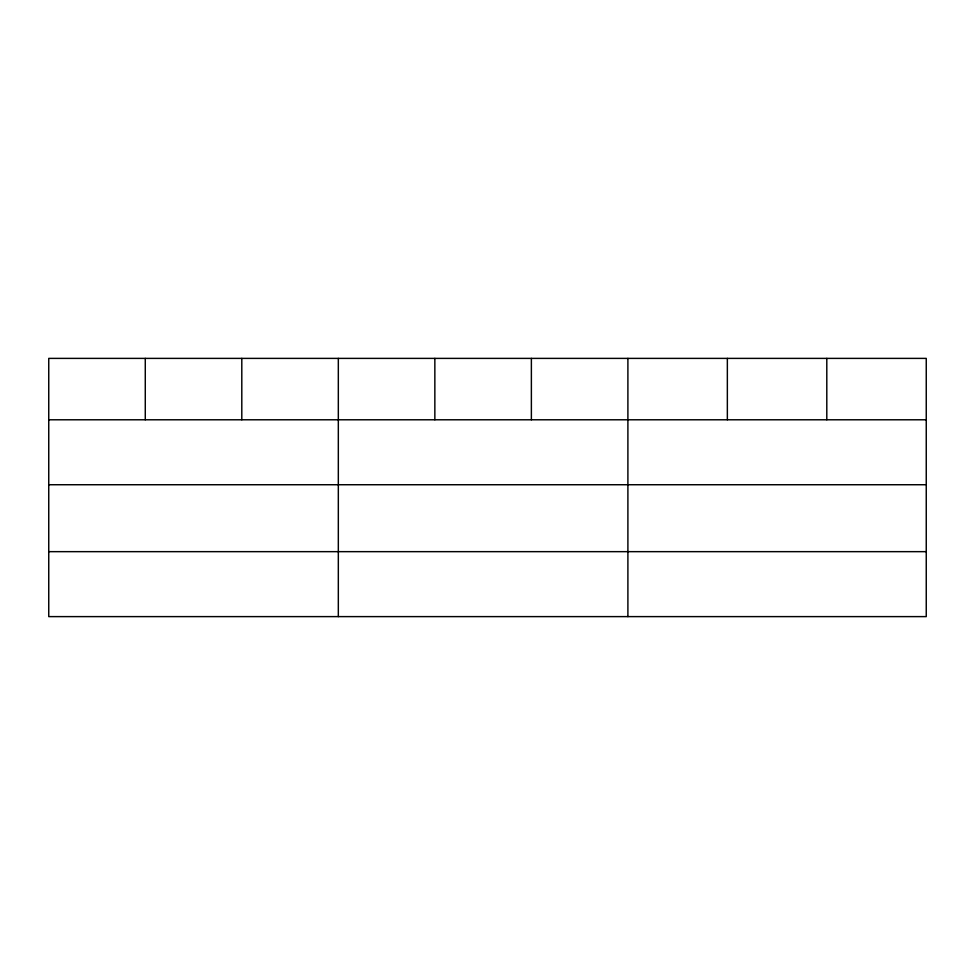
<?xml version="1.0" encoding="UTF-8"?>
<svg xmlns="http://www.w3.org/2000/svg" width="975" height="975" viewBox="0 0 975 975"><rect width="100%" height="100%" fill="white"/><g stroke="black" fill="none" stroke-linecap="round" stroke-linejoin="round"><path stroke-width="1.46" d="M926.25 484.733L926.25 358.386L48.75 358.386L48.75 616.614L926.25 616.614L926.25 484.733L48.75 484.733M48.75 419.786L926.25 419.786M48.75 551.655L926.25 551.655M826.8 358.386L826.8 419.786M727.35 358.386L727.35 419.786M627.9 358.386L627.9 616.614M531.375 358.386L531.375 419.786M434.85 358.386L434.85 419.786M338.325 358.386L338.325 616.614M241.8 358.386L241.8 419.786M145.275 358.386L145.275 419.786"/></g></svg>
